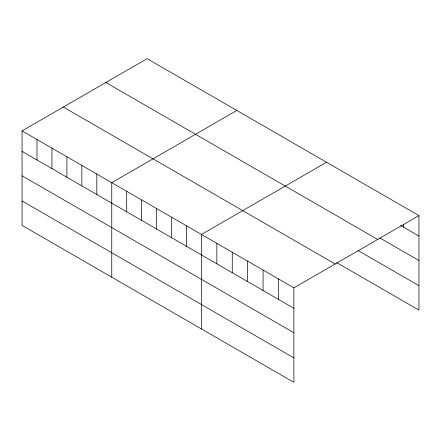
<?xml version="1.0" encoding="UTF-8"?>
<svg xmlns="http://www.w3.org/2000/svg" width="441" height="441" viewBox="0 0 441 441"><rect width="100%" height="100%" fill="white"/><g stroke="black" fill="none" stroke-linecap="round" stroke-linejoin="round"><path stroke-width="0.66" d="M22.05 130.878L293.882 287.824L293.882 382.325L22.05 225.384L22.05 130.878L147.118 58.675L418.95 215.616L418.95 310.122L336.599 262.577M236.823 110.465L111.755 182.673L111.755 277.174M326.527 162.255L201.46 234.463L201.46 328.964M293.882 287.824L418.95 215.616M400.582 225.483L418.95 236.089M379.85 237.942L418.95 260.521M105.846 82.5L377.678 239.441M357.927 250.46L418.95 285.691M63.322 107.053L335.154 263.994M22.05 151.357L293.882 308.298M22.05 175.783L293.882 332.729M22.05 200.953L293.882 357.899M403.548 224.463L403.548 227.198M278.48 278.927L278.48 299.4M263.073 270.035L263.073 290.509M247.671 261.144L247.671 281.617M232.269 252.246L232.269 272.725M216.862 243.355L216.862 263.828M186.51 225.831L186.51 246.304M171.56 217.198L171.56 237.671M156.605 208.565L156.605 229.039M141.655 199.933L141.655 220.412M126.705 191.3L126.705 211.779M96.805 174.041L96.805 194.514M81.855 165.408L81.855 185.881M66.9 156.775L66.9 177.249M51.95 148.143L51.95 168.616M37 139.51L37 159.989"/></g></svg>
